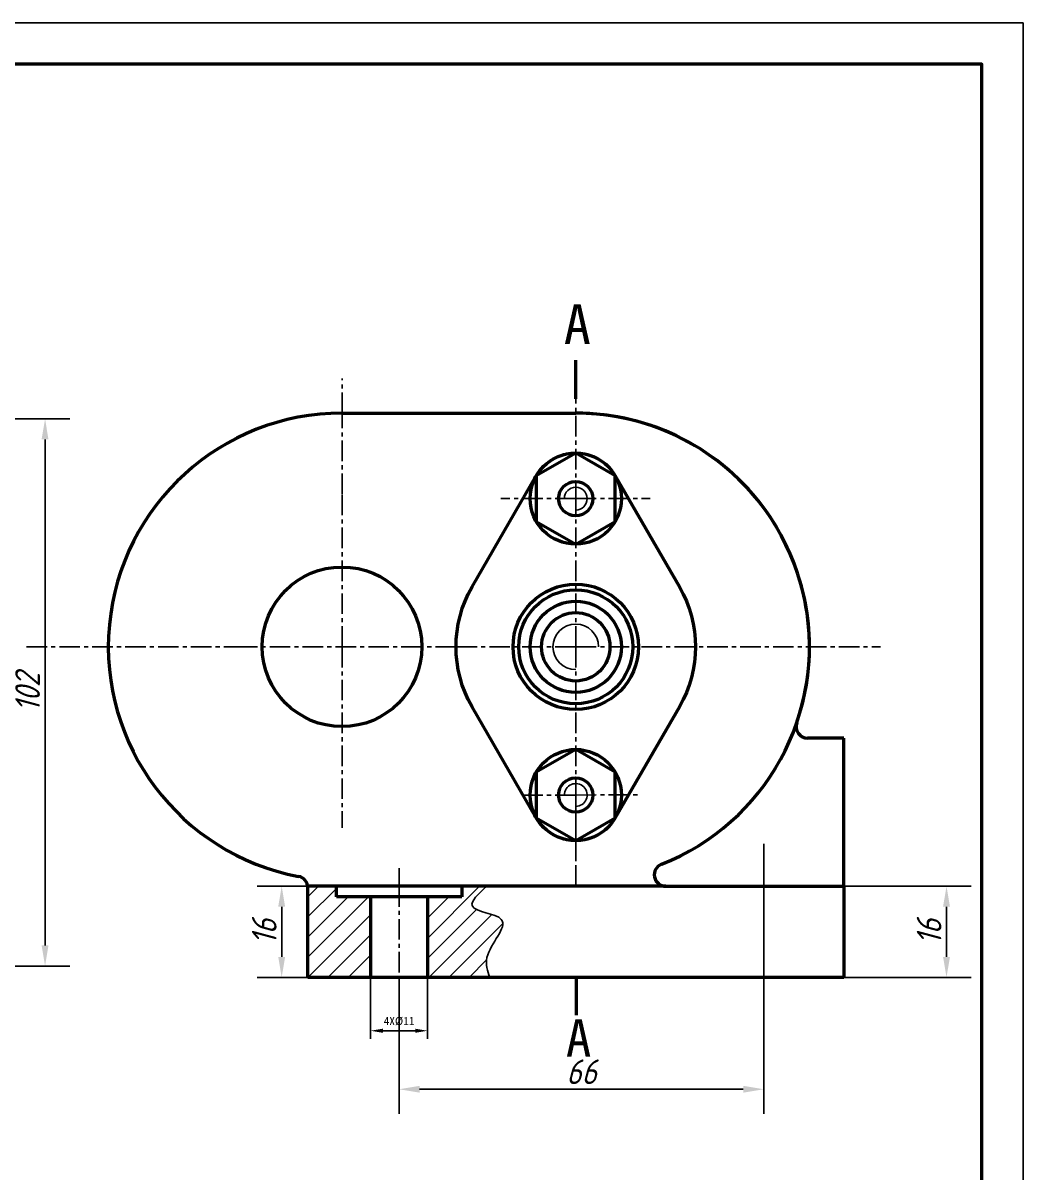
# Model space of a CAD drawing. Header units: inches. Extents: x 67 to 110576, y -3 to 1572927.
# Drawn here: x 57413.2 to 57534.9, y 785056.4 to 785196.2 of the extents above; entities that cross this region are included whole.
import ezdxf

# ---------------------------------------------------------------- set-up
doc = ezdxf.new("R2010")
doc.units = ezdxf.units.IN
doc.header["$MEASUREMENT"] = 0
doc.linetypes.add('CENTERX2', pattern=[4, 2.5, -0.5, 0.5, -0.5])
for name, color, linetype, lineweight in [('点画线2', 5, 'CENTERX2', 25), ('粗·实线', 7, 'Continuous', 50), ('粗实线', 250, 'Continuous', 50)]:
    doc.layers.add(name, color=color, linetype=linetype, lineweight=lineweight)
doc.layers.add('细实线', color=7, linetype='Continuous')
doc.styles.add('仿宋1', font='simfang.ttf', dxfattribs={"height": 1})
doc.styles.add('文字', font='gbeitc.shx', dxfattribs={"height": 3, "bigfont": 'gbcbig.shx'})
doc.dimstyles.new('狭小非圆直径', dxfattribs={"dimtxt": 1, "dimasz": 1.5, "dimexe": 1, "dimexo": 0, "dimtad": 1, "dimtoh": 1, "dimdec": 3, "dimdsep": 46, "dimtxsty": '仿宋1', "dimcen": 2.5, "dimadec": 3, "dimazin": 0, "dimtfac": 1, "dimtdec": 3, "dimtmove": 0, "dimatfit": 3, "dimfxl": 1, "dimarcsym": 0})
doc.dimstyles.new('线性直径·', dxfattribs={"dimtxt": 2, "dimasz": 2.5, "dimexe": 3, "dimexo": 0, "dimtad": 1, "dimtoh": 1, "dimdec": 3, "dimdsep": 46, "dimtxsty": '文字', "dimcen": 2.5, "dimadec": 3, "dimazin": 0, "dimtfac": 1, "dimtdec": 3, "dimtmove": 0, "dimatfit": 3, "dimfxl": 1, "dimarcsym": 0})

# ---------------------------------------------------------------- blocks, each defined once
blk = doc.blocks.new('*D118')
at = {"layer": 'Defpoints', "color": 0, "transparency": 16777216}
for p in [(57513.05, 785091.21), (57513.05, 785080.12), (57525.56, 785080.12)]:
    blk.add_point(p, dxfattribs=at)
at = {"layer": '细实线', "color": 0, "lineweight": -2, "transparency": 16777216}
for p, q in [((57513.05, 785091.21), (57528.56, 785091.21)), ((57525.56, 785088.71), (57525.56, 785082.62)), ((57513.05, 785080.12), (57528.56, 785080.12))]:
    blk.add_line(p, q, dxfattribs=at)
at = {"layer": '细实线', "color": 0, "transparency": 16777216}
for points in [[(57525.14, 785088.71), (57525.98, 785088.71), (57525.56, 785091.21)], [(57525.14, 785082.62), (57525.98, 785082.62), (57525.56, 785080.12)]]:
    blk.add_solid(points, dxfattribs=at)
at = {"layer": '细实线', "color": 0, "transparency": 16777216, "insert": (57523.44, 785085.66), "char_height": 3, "width": 1.1657, "attachment_point": 5, "rotation": 90, "style": '文字'}
blk.add_mtext('16', dxfattribs=at)
blk = doc.blocks.new('*D166')
at = {"layer": 'Defpoints', "color": 0, "transparency": 16777216}
for p in [(57374.84, 785148.07), (57415.91, 785148.07), (57404.99, 785081.5)]:
    blk.add_point(p, dxfattribs=at)
at = {"layer": '细实线', "color": 0, "lineweight": -2, "transparency": 16777216}
for p, q in [((57374.84, 785148.07), (57418.91, 785148.07)), ((57415.91, 785084), (57415.91, 785145.57)), ((57404.99, 785081.5), (57418.91, 785081.5))]:
    blk.add_line(p, q, dxfattribs=at)
at = {"layer": '细实线', "color": 0, "transparency": 16777216}
for points in [[(57415.49, 785145.57), (57416.32, 785145.57), (57415.91, 785148.07)], [(57415.49, 785084), (57416.32, 785084), (57415.91, 785081.5)]]:
    blk.add_solid(points, dxfattribs=at)
at = {"layer": '细实线', "color": 0, "transparency": 16777216, "insert": (57413.78, 785114.79), "char_height": 3, "attachment_point": 5, "rotation": 90, "style": '文字'}
blk.add_mtext('102', dxfattribs=at)
blk = doc.blocks.new('*D167')
at = {"layer": 'Defpoints', "color": 0, "transparency": 16777216}
for p in [(57447.86, 785091.21), (57444.69, 785080.12), (57447.87, 785080.12)]:
    blk.add_point(p, dxfattribs=at)
at = {"layer": '细实线', "color": 0, "lineweight": -2, "transparency": 16777216}
for p, q in [((57447.86, 785091.21), (57441.69, 785091.21)), ((57444.69, 785088.71), (57444.69, 785082.62)), ((57447.87, 785080.12), (57441.69, 785080.12))]:
    blk.add_line(p, q, dxfattribs=at)
at = {"layer": '细实线', "color": 0, "transparency": 16777216}
for points in [[(57444.27, 785088.71), (57445.11, 785088.71), (57444.69, 785091.21)], [(57444.27, 785082.62), (57445.11, 785082.62), (57444.69, 785080.12)]]:
    blk.add_solid(points, dxfattribs=at)
at = {"layer": '细实线', "color": 0, "transparency": 16777216, "insert": (57442.57, 785085.66), "char_height": 3, "attachment_point": 5, "rotation": 90, "style": '文字'}
blk.add_mtext('16', dxfattribs=at)
blk = doc.blocks.new('*D168')
at = {"layer": 'Defpoints', "color": 0, "transparency": 16777216}
for p in [(57455.5, 785080.12), (57462.43, 785080.12), (57455.5, 785073.63)]:
    blk.add_point(p, dxfattribs=at)
at = {"layer": '细实线', "color": 0, "lineweight": -2, "transparency": 16777216}
for p, q in [((57455.5, 785080.12), (57455.5, 785072.63)), ((57462.43, 785080.12), (57462.43, 785072.63)), ((57460.93, 785073.63), (57457, 785073.63))]:
    blk.add_line(p, q, dxfattribs=at)
at = {"layer": '细实线', "color": 0, "transparency": 16777216}
for points in [[(57457, 785073.88), (57457, 785073.38), (57455.5, 785073.63)], [(57460.93, 785073.88), (57460.93, 785073.38), (57462.43, 785073.63)]]:
    blk.add_solid(points, dxfattribs=at)
at = {"layer": '细实线', "color": 0, "transparency": 16777216, "insert": (57458.97, 785074.79), "char_height": 1, "attachment_point": 5, "style": '仿宋1'}
blk.add_mtext('4X%%C11', dxfattribs=at)
blk = doc.blocks.new('*D169')
at = {"layer": 'Defpoints', "color": 0, "transparency": 16777216}
for p in [(57458.97, 785080.12), (57503.34, 785080.12), (57458.97, 785066.51)]:
    blk.add_point(p, dxfattribs=at)
at = {"layer": '细实线', "color": 0, "lineweight": -2, "transparency": 16777216}
for p, q in [((57458.97, 785080.12), (57458.97, 785063.51)), ((57503.34, 785080.12), (57503.34, 785063.51)), ((57500.84, 785066.51), (57461.47, 785066.51))]:
    blk.add_line(p, q, dxfattribs=at)
at = {"layer": '细实线', "color": 0, "transparency": 16777216}
for points in [[(57461.47, 785066.93), (57461.47, 785066.1), (57458.97, 785066.51)], [(57500.84, 785066.93), (57500.84, 785066.1), (57503.34, 785066.51)]]:
    blk.add_solid(points, dxfattribs=at)
at = {"layer": '细实线', "color": 0, "transparency": 16777216, "insert": (57481.16, 785068.64), "char_height": 3, "attachment_point": 5, "style": '文字'}
blk.add_mtext('66', dxfattribs=at)

msp = doc.modelspace()

# ---------------------------------------------------------------- hatches: boundary and pattern name
at = {"layer": '点画线2'}
h = msp.add_hatch(dxfattribs=at)
h.set_pattern_fill('ANSI31', color=256, scale=13.867703)
h.set_pattern_definition([(45, (-21049.4221, -306376.4079), (-1.2257433767, 1.2257433767), [])])
edge = h.paths.add_edge_path()
edge.add_line((57462.4336, 785080.1164), (57470.0037, 785080.1164))
edge.add_spline(control_points=[(57470.0037, 785080.1164), (57469.7406, 785080.9063), (57468.9476, 785083.2876), (57473.9659, 785087.7553), (57466.299, 785088.1465), (57468.624, 785090.2802), (57469.6378, 785091.2106)], knot_values=[0, 0, 0, 0, 1.76943733, 5.33472655, 8.12752062, 10.28688799, 10.28688799, 10.28688799, 10.28688799], degree=3, periodic=0)
edge.add_line((57469.6378, 785091.2106), (57466.5939, 785091.2106))
edge.add_line((57466.5939, 785091.2106), (57466.5939, 785089.9298))
edge.add_line((57466.5939, 785089.9298), (57462.4336, 785089.9298))
edge.add_line((57462.4336, 785089.9298), (57462.4336, 785080.1164))
h.paths.add_polyline_path([(57455.4998, 785089.9298), (57451.3395, 785089.9298), (57451.3395, 785091.2106), (57447.8617, 785091.2106, -0.03124894), (57447.8726, 785091.0377), (57447.8726, 785090.4688), (57447.8726, 785080.1164), (57452.0329, 785080.1164), (57455.4998, 785080.1164)])

# ---------------------------------------------------------------- linework, layer by layer
for p, q in [((57452.0329, 785148.7615), (57452.0329, 785152.9679)), ((57480.4617, 785137.9124), (57480.4617, 785150.5002)), ((57480.4617, 785150.5002), (57480.4617, 785150.5002)), ((57452.0329, 785138.9195), (57452.0329, 785148.7615)), ((57452.0329, 785120.3327), (57452.0329, 785138.9195)), ((57480.4617, 785138.3608), (57471.3376, 785138.3608)), ((57480.4617, 785138.3608), (57489.5076, 785138.3608)), ((57480.4617, 785120.3327), (57480.4617, 785137.9124)), ((57413.655, 785120.3327), (57439.232, 785120.3327)), ((57439.232, 785120.3327), (57461.7403, 785120.3327)), ((57452.0329, 785120.3327), (57452.0329, 785098.325)), ((57465.9006, 785120.3327), (57461.7403, 785120.3327)), ((57480.4617, 785120.3327), (57465.9006, 785120.3327)), ((57472.8141, 785120.3327), (57472.8141, 785120.3327)), ((57480.4617, 785120.3327), (57517.5178, 785120.3327)), ((57480.4617, 785120.3327), (57480.4617, 785096.7576)), ((57480.4617, 785120.3327), (57480.4617, 785102.7531)), ((57480.4617, 785102.7531), (57480.4617, 785096.7576)), ((57480.4617, 785102.3047), (57474.0659, 785102.2884)), ((57480.4617, 785102.3047), (57488.185, 785102.3244)), ((57480.4617, 785096.7576), (57480.4617, 785093.2563)), ((57503.3434, 785080.1164), (57503.3434, 785096.3739)), ((57503.3434, 785096.3739), (57503.3434, 785080.1164)), ((57458.9667, 785091.2106), (57458.9667, 785093.4204)), ((57447.8726, 785091.2106), (57458.9667, 785091.2106)), ((57458.9667, 785091.2106), (57458.9667, 785076.2969)), ((57513.0508, 785080.1164), (57503.3434, 785080.1164)), ((57503.3434, 785080.1164), (57503.3434, 785076.6189))]:
    msp.add_line(p, q, dxfattribs=at)
at = {"layer": '粗·实线'}
for p, q in [((57529.8668, 784934.219), (57529.8668, 785191.219)), ((57480.4953, 785080.1588), (57480.4953, 785075.5187))]:
    msp.add_line(p, q, dxfattribs=at)
msp.add_lwpolyline([(57149.8668, 784934.219), (57529.8668, 784934.219), (57529.8668, 785191.219), (57149.8668, 785191.219)], close=True, dxfattribs=at)
for centre, radius in [((57452.0329, 785120.3327), 9.7074), ((57480.4617, 785120.3327), 6.9339), ((57480.4617, 785120.3327), 5.5471), ((57480.4617, 785120.3327), 4.1603)]:
    msp.add_circle(centre, radius, dxfattribs=at)
at = {"layer": '粗实线'}
for p, q in [((57480.4617, 785150.5002), (57480.4617, 785155.1907)), ((57452.0329, 785148.7615), (57480.4617, 785148.7615)), ((57513.0508, 785109.2386), (57508.6527, 785109.2386)), ((57513.0508, 785091.2106), (57513.0508, 785109.2386)), ((57491.4031, 785091.2106), (57447.8726, 785091.2106)), ((57451.3395, 785089.9298), (57451.3395, 785091.2106)), ((57466.5939, 785091.2106), (57466.5939, 785089.9298)), ((57491.4031, 785091.2106), (57513.0508, 785091.2106)), ((57513.0508, 785091.2106), (57513.0508, 785080.1164)), ((57447.8726, 785090.4688), (57447.8726, 785091.0377)), ((57447.8726, 785080.1164), (57447.8726, 785090.4688)), ((57466.5939, 785089.9298), (57451.3395, 785089.9298)), ((57455.4998, 785089.9298), (57455.4998, 785080.1164)), ((57462.4336, 785089.9298), (57462.4336, 785080.1164)), ((57452.0329, 785080.1164), (57447.8726, 785080.1164)), ((57513.0508, 785080.1164), (57452.0329, 785080.1164))]:
    msp.add_line(p, q, dxfattribs=at)
msp.add_lwpolyline([(57467.8514, 785127.6133), (57475.6577, 785141.1343, -0.57735027), (57485.2656, 785141.1343), (57493.0719, 785127.6133, -0.26794919), (57493.0719, 785113.0522), (57485.2656, 785099.5312, -0.57735027), (57475.6577, 785099.5312), (57467.8514, 785113.0522, -0.26794919)], format="xyb", close=True, dxfattribs=at)
for points in [[(57480.4617, 785132.8137), (57485.2656, 785135.5872), (57485.2656, 785141.1343), (57480.4617, 785143.9078), (57475.6577, 785141.1343), (57475.6577, 785135.5872)], [(57480.4617, 785096.7576), (57485.2656, 785099.5312), (57485.2656, 785105.0783), (57480.4617, 785107.8518), (57475.6577, 785105.0783), (57475.6577, 785099.5312)]]:
    msp.add_lwpolyline(points, close=True, dxfattribs=at)
for centre, radius in [((57480.4617, 785138.3608), 5.5471), ((57480.4617, 785138.3608), 2.0802), ((57480.4617, 785120.3327), 7.6272), ((57480.4617, 785102.3047), 5.5471), ((57480.4617, 785102.3047), 5.5471), ((57480.4617, 785102.3047), 2.0802)]:
    msp.add_circle(centre, radius, dxfattribs=at)
for centre, radius, start, end in [((57452.0329, 785120.3327), 28.4288, 90, 259.277848), ((57480.4617, 785120.3327), 28.4288, 340.999198, 90), ((57480.4617, 785120.3327), 28.4288, 291.528904, 90), ((57508.6527, 785110.6253), 1.3868, 160.999198, 270), ((57491.4031, 785092.5973), 1.3868, 111.528904, 270), ((57446.4858, 785091.0377), 1.3868, 0, 79.277848)]:
    msp.add_arc(centre, radius, start, end, dxfattribs=at)
at = {"layer": '细实线'}
msp.add_line((57480.4617, 785093.2563), (57480.4617, 785091.2106), dxfattribs=at)
msp.add_lwpolyline([(57124.8668, 784929.219), (57534.8668, 784929.219), (57534.8668, 785196.219), (57124.8668, 785196.219)], close=True, dxfattribs=at)
for centre, radius, start, end in [((57480.4617, 785138.3608), 1.3868, 270, 180), ((57480.4617, 785120.3327), 2.7735, 0, 270), ((57480.4617, 785102.3047), 1.3868, 270, 180.146172)]:
    msp.add_arc(centre, radius, start, end, dxfattribs=at)
msp.add_spline([(57469.6378, 785091.2106), (57467.886, 785088.7819), (57471.4089, 785087.1728), (57469.6642, 785082.5466), (57470.0037, 785080.1164)], degree=3, dxfattribs=at)

# ---------------------------------------------------------------- texts
at = {"layer": '细实线', "attachment_point": 1, "style": '仿宋1'}
for width, gutter_width, insert, char_height in [(21.651851, 24.1975, (57479.005, 785162.0007), 4.8395), (11.321254, 22.73, (57479.2601, 785075.0326), 4.546)]:
    msp.add_mtext_dynamic_manual_height_columns('A', width=width, gutter_width=gutter_width, heights=[0], dxfattribs=dict(at, insert=insert, char_height=char_height))

# ---------------------------------------------------------------- dimensions: what is measured, and where the dimension line sits
at = {"layer": '细实线'}
for base, p1, p2, text, picture, middle in [((57415.9071, 785148.0681), (57404.9892, 785081.5032), (57374.8351, 785148.0681), '102', '*D166', (57413.7821, 785114.7857)), ((57444.69, 785080.1164), (57447.8617, 785091.2106), (57447.8726, 785080.1164), '16', '*D167', (57442.565, 785085.6635)), ((57525.5607, 785080.1164), (57513.0508, 785091.2106), (57513.0508, 785080.1164), '16', '*D118', (57523.4357, 785085.6635))]:
    dim = msp.add_linear_dim(base=base, p1=p1, p2=p2, angle=90, text=text, dimstyle='线性直径·', dxfattribs=at)
    dim.commit()
    dim.dimension.update_dxf_attribs({"geometry": picture, "text_midpoint": middle})
dim = msp.add_linear_dim(base=(57455.4998, 785073.6345), p1=(57462.4336, 785080.1164), p2=(57455.4998, 785080.1164), text='4X%%C11', dimstyle='狭小非圆直径', override={"dimpost": '%%c<>'}, dxfattribs=at)
dim.commit()
dim.dimension.update_dxf_attribs({"geometry": '*D168', "text_midpoint": (57458.9667, 785074.7938)})
dim = msp.add_linear_dim(base=(57458.9667, 785066.5133), p1=(57503.3434, 785080.1164), p2=(57458.9667, 785080.1164), text='66', dimstyle='线性直径·', dxfattribs=at)
dim.commit()
dim.dimension.update_dxf_attribs({"geometry": '*D169', "text_midpoint": (57481.155, 785066.5133), "dimtype": 160})

doc.saveas('drawing.dxf')
